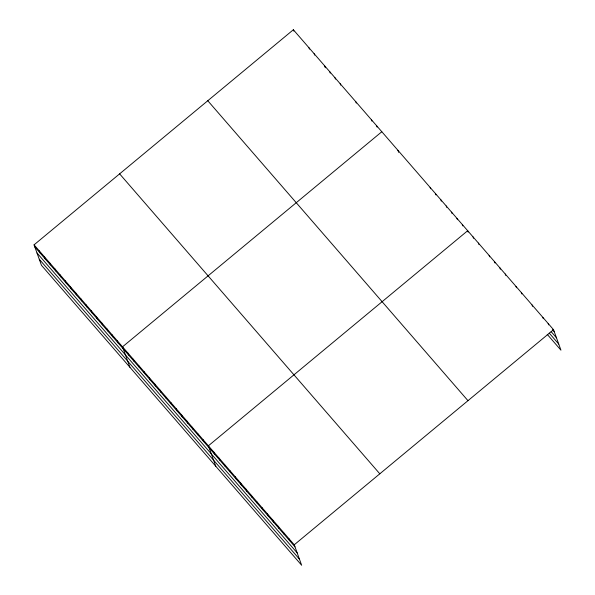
<?xml version="1.0" encoding="UTF-8"?>
<svg xmlns="http://www.w3.org/2000/svg" width="595" height="595" viewBox="0 0 595 595"><rect width="100%" height="100%" fill="white"/><g stroke="black" fill="none" stroke-linecap="round" stroke-linejoin="round"><path stroke-width="0.89" d="M34.056 244.843L294.242 544.789L301.65 565.25L41.457 265.303L34.056 244.843L293.35 29.75L553.543 329.697L560.944 350.158L547.229 334.345M381.819 131.733L122.518 346.826L129.926 367.286M294.242 544.789L553.543 329.697M552.487 329.682L554.28 331.742M551.111 331.631L556.481 337.819M549.207 333.081L558.742 344.081M207.781 100.734L467.975 400.68M119.625 173.859L379.811 473.813M34.793 246.888L294.979 546.835M36.994 252.964L297.18 552.911M39.263 259.227L299.449 559.174M548.173 323.516L548.664 324.877M542.804 317.328L543.302 318.689M532.071 304.952L532.57 306.313M521.339 292.584L521.837 293.945M515.977 286.396L516.467 287.757M505.244 274.02L505.735 275.381M499.874 267.832L500.365 269.2M494.512 261.651L495.003 263.012M489.142 255.463L489.633 256.824M478.41 243.087L478.901 244.448M473.047 236.899L473.538 238.268M468.168 232.08L467.677 230.719L208.384 445.811L215.784 466.264M462.308 224.531L462.806 225.892M456.945 218.343L457.436 219.704M451.575 212.155L452.074 213.516M446.213 205.974L446.704 207.335M440.843 199.786L441.341 201.147M435.481 193.598L435.971 194.959M430.111 187.41L430.609 188.771M397.914 150.29L398.657 152.335M376.613 125.731L377.104 127.099M371.406 119.736L371.897 121.097M355.795 101.738L356.286 103.099M340.184 83.739L340.675 85.1M334.985 77.744L335.476 79.105M329.779 71.742L330.27 73.103M324.572 65.748L325.316 67.785M314.167 53.743L314.658 55.104M308.961 47.749L309.452 49.11M293.35 29.75L293.848 31.111M288.88 538.609L289.616 540.647M283.51 532.421L284.246 534.459M278.14 526.233L278.884 528.278M272.778 520.045L273.514 522.09M267.408 513.857L268.152 515.902M262.045 507.676L262.782 509.714M256.676 501.488L257.419 503.526M251.313 495.3L252.049 497.346M245.943 489.112L246.687 491.158M240.581 482.924L241.317 484.97M235.211 476.744L235.955 478.782M229.849 470.556L230.585 472.601M224.479 464.368L225.222 466.413M219.116 458.18L219.853 460.225M213.746 451.992L214.49 454.037M203.014 439.623L203.75 441.669M197.652 433.435L198.388 435.481M192.282 427.247L193.018 429.293M186.912 421.067L187.656 423.105M181.549 414.879L182.286 416.916M176.179 408.691L176.923 410.736M170.817 402.503L171.553 404.548M165.447 396.315L166.191 398.36M160.085 390.134L160.821 392.172M154.715 383.946L155.459 385.984M149.352 377.758L150.089 379.803M143.983 371.57L144.726 373.615M138.62 365.382L139.356 367.427M133.25 359.202L133.994 361.239M127.888 353.014L128.624 355.051M117.312 340.823L118.055 342.869M112.113 334.829L112.849 336.867M106.907 328.827L107.65 330.872M101.7 322.832L102.444 324.87M96.502 316.83L97.238 318.875M91.295 310.828L92.039 312.873M86.089 304.833L86.833 306.879M80.89 298.831L81.627 300.877M75.684 292.837L76.428 294.875M70.478 286.835L71.222 288.88M65.279 280.84L66.015 282.878M60.073 274.838L60.816 276.883M54.866 268.836L55.61 270.881M49.668 262.841L50.404 264.879M44.461 256.839L45.205 258.885M39.255 250.845L39.999 252.882"/></g></svg>
